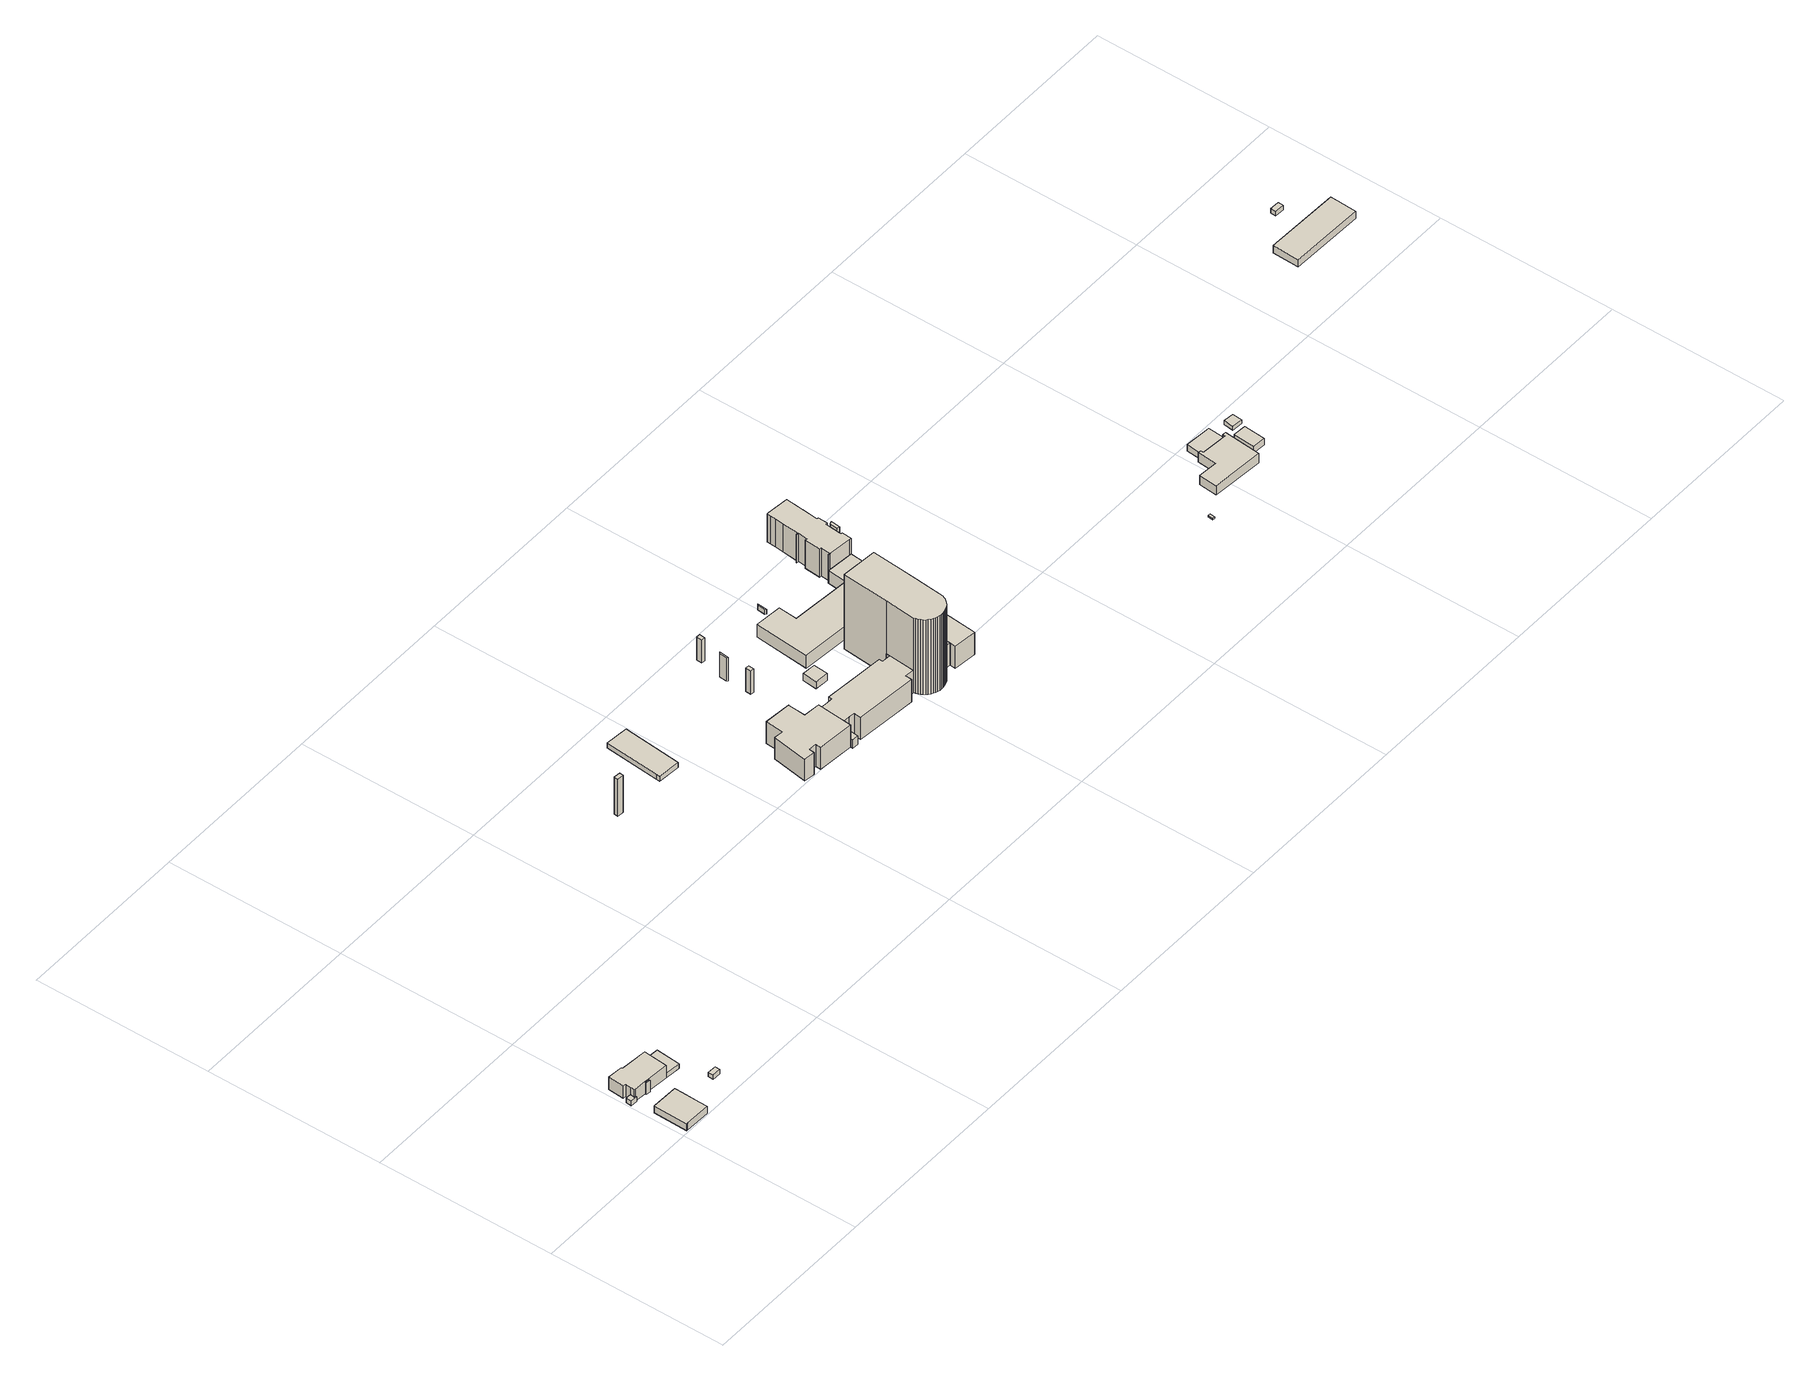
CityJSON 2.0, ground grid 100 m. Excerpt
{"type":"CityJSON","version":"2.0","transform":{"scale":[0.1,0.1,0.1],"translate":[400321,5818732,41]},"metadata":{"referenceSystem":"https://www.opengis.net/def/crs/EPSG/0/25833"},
"CityObjects":{
"building1":{"type":"Building","attributes":{"Gemeindeschluessel":"11000011","BezugspunktDach":"2200","function":"31001_2130","measuredHeight":4.33,"storeysAboveGround":1},"address":[{"country":"Germany","locality":"Berlin","thoroughfareNumber":"61","thoroughfareName":"Alt-Friedrichsfelde"}],"geometry":[{"type":"Solid","lod":"1","boundaries":[[[[0,1,2,3,4,5,6,7]],[[8,9,10,11,12,13,14,15]],[[8,15,7,6]],[[9,8,6,5]],[[10,9,5,4]],[[11,10,4,3]],[[12,11,3,2]],[[13,12,2,1]],[[14,13,1,0]],[[15,14,0,7]]]]}]},
"building2":{"type":"Building","attributes":{"Gemeindeschluessel":"11000011","function":"31001_2080"},"address":[{"country":"Germany","locality":"Berlin","thoroughfareNumber":"61 (1)","thoroughfareName":"Alt-Friedrichsfelde"}],"children":["building2-1","building2-2","building2-3"]},
"building2-1":{"type":"BuildingPart","attributes":{"BezugspunktDach":"2200","measuredHeight":7.73,"storeysAboveGround":2},"parents":["building2"],"geometry":[{"type":"MultiSurface","lod":"1","boundaries":[[[16,17,18,19,20,21,22,23,24,25,26,27]],[[28,29,30,31,32,33,34,35,36,37,38,39]],[[28,39,27,26]],[[29,28,26,25]],[[30,29,25,24]],[[31,30,24,23]],[[32,31,23,22]],[[33,32,22,21]],[[34,33,21,20],[40,41,42,43]],[[35,34,20,19]],[[44,45,46,19,18]],[[36,35,47,48]],[[49,44,48,50,37,36,18,17]],[[38,37,17,16]],[[39,38,16,27]],[[42,41,40,43]],[[48,47,46,45,44]],[[50,48,44,49]]]}]},
"building2-2":{"type":"BuildingPart","attributes":{"BezugspunktDach":"2200","measuredHeight":7.31,"storeysAboveGround":2},"parents":["building2"],"geometry":[{"type":"MultiSurface","lod":"1","boundaries":[[[51,43,42,52]],[[41,40,53,54]],[[41,54,52,42]],[[53,40,43,51]],[[54,53,51,52]],[[40,41,55,42,43]]]}]},
"building2-3":{"type":"BuildingPart","attributes":{"BezugspunktDach":"2200","measuredHeight":3,"storeysAboveGround":2},"parents":["building2"],"geometry":[{"type":"MultiSurface","lod":"1","boundaries":[[[56,45,44,49,57,58]],[[59,50,48,47,60,61]],[[59,61,58,57]],[[50,59,57,49]],[[60,47,45,56]],[[61,60,56,58]],[[50,49,44,48]],[[48,62,44,45,47]]]}]},
"building3":{"type":"Building","attributes":{"Gemeindeschluessel":"11000011","BezugspunktDach":"2200","function":"31001_2140","measuredHeight":2.75,"storeysAboveGround":1},"address":[{"country":"Germany","locality":"Berlin","thoroughfareNumber":"61 (2)","thoroughfareName":"Alt-Friedrichsfelde"}],"geometry":[{"type":"Solid","lod":"1","boundaries":[[[[63,64,65,66]],[[67,68,69,70]],[[67,70,66,65]],[[68,67,65,64]],[[69,68,64,63]],[[70,69,63,66]]]]}]},
"building4":{"type":"Building","attributes":{"Gemeindeschluessel":"11000011","BezugspunktDach":"2200","function":"31001_2520","measuredHeight":2.86,"storeysAboveGround":1},"address":[{"country":"Germany","locality":"Berlin","thoroughfareNumber":"61 (3)","thoroughfareName":"Alt-Friedrichsfelde"}],"geometry":[{"type":"Solid","lod":"1","boundaries":[[[[71,72,73,74]],[[75,76,77,78]],[[75,78,74,73]],[[76,75,73,72]],[[77,76,72,71]],[[78,77,71,74]]]]}]},
"building5":{"type":"Building","attributes":{"Gemeindeschluessel":"11000011","BezugspunktDach":"2200","function":"51009_1610","measuredHeight":23.47,"storeysAboveGround":0},"address":[{"country":"Germany","locality":"Berlin"}],"geometry":[{"type":"Solid","lod":"1","boundaries":[[[[79,80,81,82]],[[83,84,85,86]],[[83,86,82,81]],[[84,83,81,80]],[[85,84,80,79]],[[86,85,79,82]]]]}]},
"building6":{"type":"Building","attributes":{"Gemeindeschluessel":"11000011","BezugspunktDach":"2200","function":"31001_2700","measuredHeight":3.26,"storeysAboveGround":1},"address":[{"country":"Germany","locality":"Berlin","thoroughfareNumber":"105","thoroughfareName":"Gensinger Straße"}],"geometry":[{"type":"Solid","lod":"1","boundaries":[[[[87,88,89,90,91]],[[92,93,94,95,96]],[[92,96,91,90]],[[93,92,90,89]],[[94,93,89,88]],[[95,94,88,87]],[[96,95,87,91]]]]}]},
"building7":{"type":"Building","attributes":{"Gemeindeschluessel":"11000011","BezugspunktDach":"2200","function":"31001_2010","measuredHeight":13.94,"storeysAboveGround":2},"address":[{"country":"Germany","locality":"Berlin","thoroughfareNumber":"65D","thoroughfareName":"Alt-Friedrichsfelde"}],"geometry":[{"type":"Solid","lod":"1","boundaries":[[[[97,98,99,100,101,102,103,104,105,106,107,108,109,110,111,112]],[[113,114,115,116,117,118,119,120,121,122,123,124,125,126,127,128]],[[113,128,112,111]],[[114,113,111,110]],[[115,114,110,109]],[[116,115,109,108]],[[117,116,108,107]],[[118,117,107,106]],[[119,118,106,105]],[[120,119,105,104]],[[121,120,104,103]],[[122,121,103,102]],[[123,122,102,101]],[[124,123,101,100]],[[125,124,100,99]],[[126,125,99,98]],[[127,126,98,97]],[[128,127,97,112]]]]}]},
"building8":{"type":"Building","attributes":{"Gemeindeschluessel":"11000011","BezugspunktDach":"2200","function":"51009_1610","measuredHeight":5.56,"storeysAboveGround":0},"address":[{"country":"Germany","locality":"Berlin"}],"geometry":[{"type":"Solid","lod":"1","boundaries":[[[[129,130,131,132,133]],[[134,135,136,137,138]],[[134,138,133,132]],[[135,134,132,131]],[[136,135,131,130]],[[137,136,130,129]],[[138,137,129,133]]]]}]},
"building9":{"type":"Building","attributes":{"Gemeindeschluessel":"11000011","BezugspunktDach":"2200","function":"51009_1610","measuredHeight":14.89,"storeysAboveGround":0},"address":[{"country":"Germany","locality":"Berlin"}],"geometry":[{"type":"Solid","lod":"1","boundaries":[[[[139,140,141,142]],[[143,144,145,146]],[[143,146,142,141]],[[144,143,141,140]],[[145,144,140,139]],[[146,145,139,142]]]]}]},
"building10":{"type":"Building","attributes":{"Gemeindeschluessel":"11000011","BezugspunktDach":"2200","function":"51009_1610","measuredHeight":15.04,"storeysAboveGround":0},"address":[{"country":"Germany","locality":"Berlin"}],"geometry":[{"type":"Solid","lod":"1","boundaries":[[[[147,148,149,150]],[[151,152,153,154]],[[151,154,150,149]],[[152,151,149,148]],[[153,152,148,147]],[[154,153,147,150]]]]}]},
"building11":{"type":"Building","attributes":{"Gemeindeschluessel":"11000011","BezugspunktDach":"2200","function":"51009_1610","measuredHeight":14.73,"storeysAboveGround":0},"address":[{"country":"Germany","locality":"Berlin"}],"geometry":[{"type":"Solid","lod":"1","boundaries":[[[[155,156,157,158]],[[159,160,161,162]],[[159,162,158,157]],[[160,159,157,156]],[[161,160,156,155]],[[162,161,155,158]]]]}]},
"building12":{"type":"Building","attributes":{"Gemeindeschluessel":"11000011","BezugspunktDach":"2200","function":"31001_2054","measuredHeight":14.16,"storeysAboveGround":2},"address":[{"country":"Germany","locality":"Berlin","thoroughfareNumber":"65C","thoroughfareName":"Alt-Friedrichsfelde"}],"geometry":[{"type":"Solid","lod":"1","boundaries":[[[[163,164,165,166,167,168,169,170,171,172,173,174,175,176,104,103,102]],[[177,178,179,180,181,182,183,184,185,186,187,188,189,190,191,192,193]],[[177,193,102,103]],[[178,177,103,104]],[[179,178,104,176]],[[180,179,176,175]],[[181,180,175,174]],[[182,181,174,173]],[[183,182,173,172]],[[184,183,172,171]],[[185,184,171,170]],[[186,185,170,169]],[[187,186,169,168]],[[188,187,168,167]],[[189,188,167,166]],[[190,189,166,165]],[[191,190,165,164]],[[192,191,164,163]],[[193,192,163,102]]]]}]},
"building13":{"type":"Building","attributes":{"Gemeindeschluessel":"11000011","BezugspunktDach":"2200","function":"31001_2055","measuredHeight":4.75,"storeysAboveGround":2},"address":[{"country":"Germany","locality":"Berlin","thoroughfareNumber":"65C (1)","thoroughfareName":"Alt-Friedrichsfelde"}],"geometry":[{"type":"Solid","lod":"1","boundaries":[[[[194,195,196,197]],[[198,199,200,201]],[[198,201,197,196]],[[199,198,196,195]],[[200,199,195,194]],[[201,200,194,197]]]]}]},
"building14":{"type":"Building","attributes":{"Gemeindeschluessel":"11000011","BezugspunktDach":"2200","function":"31001_1010","measuredHeight":47.45,"storeysAboveGround":14},"address":[{"country":"Germany","locality":"Berlin","thoroughfareNumber":"65A, 65B","thoroughfareName":"Alt-Friedrichsfelde"}],"geometry":[{"type":"Solid","lod":"1","boundaries":[[[[202,203,204,205,206,207,208,209,210,211,212,213,214,215,216,217,218,219,220,221,222,223,224,225,226,227,228,229]],[[230,231,232,233,234,235,236,237,238,239,240,241,242,243,244,245,246,247,248,249,250,251,252,253,254,255,256,257]],[[230,257,229,228]],[[231,230,228,227]],[[232,231,227,226]],[[233,232,226,225]],[[234,233,225,224]],[[235,234,224,223]],[[236,235,223,222]],[[237,236,222,221]],[[238,237,221,220]],[[239,238,220,219]],[[240,239,219,218]],[[241,240,218,217]],[[242,241,217,216]],[[243,242,216,215]],[[244,243,215,214]],[[245,244,214,213]],[[246,245,213,212]],[[247,246,212,211]],[[248,247,211,210]],[[249,248,210,209]],[[250,249,209,208]],[[251,250,208,207]],[[252,251,207,206]],[[253,252,206,205]],[[254,253,205,204]],[[255,254,204,203]],[[256,255,203,202]],[[257,256,202,229]]]]}]},
"building15":{"type":"Building","attributes":{"Gemeindeschluessel":"11000011","BezugspunktDach":"2200","function":"51009_1610","measuredHeight":3,"storeysAboveGround":0},"address":[{"country":"Germany","locality":"Berlin"}],"geometry":[{"type":"Solid","lod":"1","boundaries":[[[[258,259,260,261]],[[262,263,264,265]],[[262,265,261,260]],[[263,262,260,259]],[[264,263,259,258]],[[265,264,258,261]]]]}]},
"building16":{"type":"Building","attributes":{"Gemeindeschluessel":"11000011","BezugspunktDach":"2200","function":"51009_1610","measuredHeight":13.89,"storeysAboveGround":0},"address":[{"country":"Germany","locality":"Berlin"}],"geometry":[{"type":"Solid","lod":"1","boundaries":[[[[266,267,268,269]],[[270,271,272,273]],[[270,273,269,268]],[[271,270,268,267]],[[272,271,267,266]],[[273,272,266,269]]]]}]},
"building17":{"type":"Building","attributes":{"Gemeindeschluessel":"11000011","BezugspunktDach":"2200","function":"31001_2010","measuredHeight":8.16,"storeysAboveGround":2},"address":[{"country":"Germany","locality":"Berlin","thoroughfareNumber":"83","thoroughfareName":"Gensinger Straße"}],"geometry":[{"type":"Solid","lod":"1","boundaries":[[[[274,275,276,277,278,279,280,281,282,283]],[[284,285,286,287,288,289,290,291,292,293]],[[284,293,283,282]],[[285,284,282,281]],[[286,285,281,280]],[[287,286,280,279]],[[288,287,279,278]],[[289,288,278,277]],[[290,289,277,276]],[[291,290,276,275]],[[292,291,275,274]],[[293,292,274,283]]]]}]},
"building18":{"type":"Building","attributes":{"Gemeindeschluessel":"11000011","BezugspunktDach":"2200","function":"31001_2010","measuredHeight":14.07,"storeysAboveGround":2},"address":[{"country":"Germany","locality":"Berlin","thoroughfareNumber":"65","thoroughfareName":"Alt-Friedrichsfelde"}],"geometry":[{"type":"Solid","lod":"1","boundaries":[[[[269,268,267,266,294,295,296,297,298,299,300,301,302]],[[303,304,305,306,307,308,309,310,311,312,313,314,315]],[[303,315,302,301]],[[304,303,301,300]],[[305,304,300,299]],[[306,305,299,298]],[[307,306,298,297]],[[308,307,297,296]],[[309,308,296,295]],[[310,309,295,294]],[[311,310,294,266]],[[312,311,266,267]],[[313,312,267,268]],[[314,313,268,269]],[[315,314,269,302]]]]}]},
"building19":{"type":"Building","attributes":{"Gemeindeschluessel":"11000011","BezugspunktDach":"2200","function":"31001_1010","measuredHeight":18.62,"storeysAboveGround":6},"address":[{"country":"Germany","locality":"Berlin","thoroughfareNumber":"59, 61","thoroughfareName":"Gensinger Straße"}],"geometry":[{"type":"Solid","lod":"1","boundaries":[[[[316,317,318,319,320,321,322,323,324,325,326,327,328,329,330,331,332,333,334,335,336,337,338,339,340,341,342,343,344,345,346,347,348,349]],[[350,351,352,353,354,355,356,357,358,359,360,361,362,363,364,365,366,367,368,369,370,371,372,373,374,375,376,377,378,379,380,381,382,383]],[[350,383,349,348]],[[351,350,348,347]],[[352,351,347,346]],[[353,352,346,345]],[[354,353,345,344]],[[355,354,344,343]],[[356,355,343,342]],[[357,356,342,341]],[[358,357,341,340]],[[359,358,340,339]],[[360,359,339,338]],[[361,360,338,337]],[[362,361,337,336]],[[363,362,336,335]],[[364,363,335,334]],[[365,364,334,333]],[[366,365,333,332]],[[367,366,332,331]],[[368,367,331,330]],[[369,368,330,329]],[[370,369,329,328]],[[371,370,328,327]],[[372,371,327,326]],[[373,372,326,325]],[[374,373,325,324]],[[375,374,324,323]],[[376,375,323,322]],[[377,376,322,321]],[[378,377,321,320]],[[379,378,320,319]],[[380,379,319,318]],[[381,380,318,317]],[[382,381,317,316]],[[383,382,316,349]]]]}]},
"building20":{"type":"Building","attributes":{"Gemeindeschluessel":"11000011","BezugspunktDach":"2200","function":"51009_1610","measuredHeight":19.43,"storeysAboveGround":0},"address":[{"country":"Germany","locality":"Berlin"}],"geometry":[{"type":"Solid","lod":"1","boundaries":[[[[384,385,386,387]],[[388,389,390,391]],[[388,391,387,386]],[[389,388,386,385]],[[390,389,385,384]],[[391,390,384,387]]]]}]},
"building21":{"type":"Building","attributes":{"Gemeindeschluessel":"11000010","BezugspunktDach":"2200","function":"31001_2523","measuredHeight":0.971,"storeysAboveGround":1},"address":[{"country":"Germany","locality":"Berlin","thoroughfareNumber":"64 (3)","thoroughfareName":"Alt-Friedrichsfelde"}],"geometry":[{"type":"Solid","lod":"1","boundaries":[[[[392,393,394,395]],[[396,397,398,399]],[[396,399,395,394]],[[397,396,394,393]],[[398,397,393,392]],[[399,398,392,395]]]]}]},
"building22":{"type":"Building","attributes":{"Gemeindeschluessel":"11000010","BezugspunktDach":"2200","function":"51009_1610","measuredHeight":5.93,"storeysAboveGround":0},"address":[{"country":"Germany","locality":"Berlin"}],"geometry":[{"type":"Solid","lod":"1","boundaries":[[[[400,401,402,403,404,405,406,407,408,409]],[[410,411,412,413,414,415,416,417,418,419]],[[410,419,409,408]],[[411,410,408,407]],[[412,411,407,406]],[[413,412,406,405]],[[414,413,405,404]],[[415,414,404,403]],[[416,415,403,402]],[[417,416,402,401]],[[418,417,401,400]],[[419,418,400,409]]]]}]},
"building23":{"type":"Building","attributes":{"Gemeindeschluessel":"11000010","BezugspunktDach":"2200","function":"31001_2130","measuredHeight":4.01,"storeysAboveGround":1},"address":[{"country":"Germany","locality":"Berlin","thoroughfareNumber":"64","thoroughfareName":"Alt-Friedrichsfelde"}],"geometry":[{"type":"Solid","lod":"1","boundaries":[[[[420,421,422,423,424,425]],[[426,427,428,429,430,431]],[[426,431,425,424]],[[427,426,424,423]],[[428,427,423,422]],[[429,428,422,421]],[[430,429,421,420]],[[431,430,420,425]]]]}]},
"building24":{"type":"Building","attributes":{"Gemeindeschluessel":"11000010","BezugspunktDach":"2200","function":"31001_2000","measuredHeight":4.21,"storeysAboveGround":1},"address":[{"country":"Germany","locality":"Berlin","thoroughfareNumber":"64 (1)","thoroughfareName":"Alt-Friedrichsfelde"}],"geometry":[{"type":"Solid","lod":"1","boundaries":[[[[432,433,434,435]],[[436,437,438,439]],[[436,439,435,434]],[[437,436,434,433]],[[438,437,433,432]],[[439,438,432,435]]]]}]},
"building25":{"type":"Building","attributes":{"Gemeindeschluessel":"11000010","BezugspunktDach":"2200","function":"31001_2000","measuredHeight":2.47,"storeysAboveGround":1},"address":[{"country":"Germany","locality":"Berlin","thoroughfareNumber":"64 (2)","thoroughfareName":"Alt-Friedrichsfelde"}],"geometry":[{"type":"Solid","lod":"1","boundaries":[[[[440,441,442,443]],[[444,445,446,447]],[[444,447,443,442]],[[445,444,442,441]],[[446,445,441,440]],[[447,446,440,443]]]]}]},
"building26":{"type":"Building","attributes":{"Gemeindeschluessel":"11000010","BezugspunktDach":"2200","function":"31001_2100","measuredHeight":4.58,"storeysAboveGround":1},"address":[{"country":"Germany","locality":"Berlin","thoroughfareNumber":"63","thoroughfareName":"Alt-Friedrichsfelde"}],"geometry":[{"type":"Solid","lod":"1","boundaries":[[[[448,449,450,451]],[[452,453,454,455]],[[452,455,451,450]],[[453,452,450,449]],[[454,453,449,448]],[[455,454,448,451]]]]}]},
"building27":{"type":"Building","attributes":{"Gemeindeschluessel":"11000010","BezugspunktDach":"2200","function":"31001_2000","measuredHeight":2.99,"storeysAboveGround":1},"address":[{"country":"Germany","locality":"Berlin","thoroughfareNumber":"63A (2)","thoroughfareName":"Alt-Friedrichsfelde"}],"geometry":[{"type":"Solid","lod":"1","boundaries":[[[[456,457,458,459]],[[460,461,462,463]],[[460,463,459,458]],[[461,460,458,457]],[[462,461,457,456]],[[463,462,456,459]]]]}]}
},
"vertices":[
[38,6,52],[180,3,52],[181,48,52],[183,151,52],[184,195,52],[42,198,52],[35,198,52],[31,6,52],[35,198,8],[42,198,8],[184,195,8],[183,151,8],[181,48,8],[180,3,8],[38,6,8],[31,6,8],
[42,370,84],[39,340,84],[37,317,84],[45,316,84],[110,311,84],[136,308,84],[255,298,84],[267,435,84],[116,447,84],[116,455,84],[32,462,84],[25,372,84],[32,462,6],[116,455,6],[116,447,6],[267,435,6],[255,298,6],[136,308,6],[110,311,6],[45,316,6],[37,317,6],[39,340,6],[42,370,6],[25,372,6],[136,308,7],[110,311,7],[110,311,80],[136,308,80],[37,317,38],[45,316,38],[45,316,23],[45,316,8],[37,317,8],[39,340,38],[39,340,8],
[135,300,80],[109,302,80],[135,300,7],[109,302,7],[110,311,41],
[44,308,38],[9,342,38],[7,311,38],[9,342,8],[44,308,8],[7,311,8],[37,317,20],
[341,291,35],[352,427,35],[267,435,35],[255,298,35],[267,435,7],[352,427,7],[341,291,7],[255,298,7],
[424,118,37],[425,146,37],[377,149,37],[377,119,37],[377,149,9],[425,146,9],[424,118,9],[377,119,9],
[1499,1512,292],[1501,1534,292],[1465,1537,292],[1463,1515,292],[1465,1537,57],[1501,1534,57],[1499,1512,57],[1463,1515,57],
[1894,1497,86],[1925,1824,86],[1799,1836,86],[1770,1525,86],[1769,1508,86],[1770,1525,54],[1799,1836,54],[1925,1824,54],[1894,1497,54],[1769,1508,54],
[2276,1000,151],[2279,1031,151],[2324,1027,151],[2322,997,151],[2525,979,151],[2528,1019,151],[2531,1049,151],[2540,1159,151],[2542,1179,151],[2448,1187,151],[2456,1286,151],[2456,1287,151],[2306,1300,151],[2298,1200,151],[2247,1205,151],[2215,1006,151],[2247,1205,12],[2298,1200,12],[2306,1300,12],[2456,1287,12],[2456,1286,12],[2448,1187,12],[2542,1179,12],[2540,1159,12],[2531,1049,12],[2528,1019,12],[2525,979,12],[2322,997,12],[2324,1027,12],[2279,1031,12],[2276,1000,12],[2215,1006,12],
[2559,963,66],[2564,1016,66],[2528,1019,66],[2525,979,66],[2524,966,66],[2525,979,11],[2528,1019,11],[2564,1016,11],[2559,963,11],[2524,966,11],
[2496,1521,216],[2498,1552,216],[2479,1554,216],[2476,1523,216],[2479,1554,67],[2498,1552,67],[2496,1521,67],[2476,1523,67],
[2485,1660,216],[2490,1716,216],[2482,1709,216],[2479,1668,216],[2482,1709,66],[2490,1716,66],[2485,1660,66],[2479,1668,66],
[2522,1827,216],[2525,1858,216],[2505,1860,216],[2503,1829,216],[2505,1860,69],[2525,1858,69],[2522,1827,69],[2503,1829,69],
[2564,1016,151],[2597,1013,151],[2594,973,151],[2938,943,151],[2941,978,151],[2991,973,151],[3005,1139,151],[3002,1140,151],[3001,1120,151],[2954,1124,151],[2955,1144,151],[2611,1174,151],[2610,1154,151],[2576,1156,151],[2531,1049,10],[2540,1159,10],[2576,1156,10],[2610,1154,10],[2611,1174,10],[2955,1144,10],[2954,1124,10],[3001,1120,10],[3002,1140,10],[3005,1139,10],[2991,973,10],[2941,978,10],[2938,943,10],[2594,973,10],[2597,1013,10],[2564,1016,10],[2528,1019,10],
[2762,1298,116],[2769,1380,116],[2693,1386,116],[2686,1305,116],[2693,1386,72],[2769,1380,72],[2762,1298,72],[2686,1305,72],
[2994,961,486],[2997,950,486],[3002,939,486],[3008,929,486],[3016,919,486],[3024,911,486],[3033,903,486],[3044,897,486],[3054,892,486],[3066,888,486],[3078,885,486],[3090,884,486],[3102,885,486],[3113,887,486],[3125,890,486],[3136,894,486],[3147,900,486],[3156,907,486],[3165,915,486],[3173,924,486],[3180,934,486],[3185,945,486],[3190,956,486],[3205,1122,486],[3228,1386,486],[3027,1403,486],[3005,1139,486],[2991,973,486],[3005,1139,12],[3027,1403,12],[3228,1386,12],[3205,1122,12],[3190,956,12],[3185,945,12],[3180,934,12],[3173,924,12],[3165,915,12],[3156,907,12],[3147,900,12],[3136,894,12],[3125,890,12],[3113,887,12],[3102,885,12],[3090,884,12],[3078,885,12],[3066,888,12],[3054,892,12],[3044,897,12],[3033,903,12],[3024,911,12],[3016,919,12],[3008,929,12],[3002,939,12],[2997,950,12],[2994,961,12],[2991,973,12],
[2948,1795,97],[2952,1850,97],[2945,1845,97],[2941,1800,97],[2945,1845,67],[2952,1850,67],[2948,1795,67],[2941,1800,67],
[3240,952,151],[3244,1003,151],[3196,1006,151],[3192,956,151],[3196,1006,12],[3244,1003,12],[3240,952,12],[3192,956,12],
[3027,1403,152],[3228,1386,152],[3406,1370,152],[3433,1677,152],[3283,1691,152],[3273,1584,152],[2936,1613,152],[2945,1719,152],[2795,1733,152],[2769,1425,152],[2795,1733,70],[2945,1719,70],[2936,1613,70],[3273,1584,70],[3283,1691,70],[3433,1677,70],[3406,1370,70],[3228,1386,70],[3027,1403,70],[2769,1425,70],
[3237,918,151],[3367,907,151],[3384,1107,151],[3254,1118,151],[3252,1098,151],[3205,1102,151],[3206,1122,151],[3205,1122,151],[3190,956,151],[3205,1122,11],[3206,1122,11],[3205,1102,11],[3252,1098,11],[3254,1118,11],[3384,1107,11],[3367,907,11],[3237,918,11],[3240,952,11],[3244,1003,11],[3196,1006,11],[3192,956,11],[3190,956,11],
[3283,1691,252],[3293,1690,252],[3423,1678,252],[3433,1677,252],[3437,1731,252],[3427,1732,252],[3430,1760,252],[3433,1800,252],[3436,1827,252],[3446,1827,252],[3450,1881,252],[3440,1882,252],[3448,1972,252],[3449,1975,252],[3451,2007,252],[3453,2022,252],[3455,2050,252],[3457,2072,252],[3338,2084,252],[3327,2084,252],[3325,2062,252],[3323,2033,252],[3318,1984,252],[3310,1894,252],[3299,1895,252],[3299,1890,252],[3310,1889,252],[3306,1836,252],[3295,1837,252],[3288,1747,252],[3298,1746,252],[3294,1693,252],[3282,1694,252],[3282,1691,252],[3282,1694,73],[3294,1693,73],[3298,1746,73],[3288,1747,73],[3295,1837,73],[3306,1836,73],[3310,1889,73],[3299,1890,73],[3299,1895,73],[3310,1894,73],[3318,1984,73],[3323,2033,73],[3325,2062,73],[3327,2084,73],[3338,2084,73],[3457,2072,73],[3455,2050,73],[3453,2022,73],[3451,2007,73],[3449,1975,73],[3448,1972,73],[3440,1882,73],[3450,1881,73],[3446,1827,73],[3436,1827,73],[3433,1800,73],[3430,1760,73],[3427,1732,73],[3437,1731,73],[3433,1677,73],[3423,1678,73],[3293,1690,73],[3283,1691,73],[3282,1691,73],
[3444,1753,273],[3449,1805,273],[3433,1800,273],[3430,1760,273],[3433,1800,78],[3449,1805,78],[3444,1753,78],[3430,1760,78],
[4770,591,16],[4773,620,16],[4758,621,16],[4755,592,16],[4758,621,6],[4773,620,6],[4770,591,6],[4755,592,6],
[5192,661,60],[5210,869,60],[5192,871,60],[5191,856,60],[5042,868,60],[5043,884,60],[5026,886,60],[5018,778,60],[4910,787,60],[4901,685,60],[4910,787,1],[5018,778,1],[5026,886,1],[5043,884,1],[5042,868,1],[5191,856,1],[5192,871,1],[5210,869,1],[5192,661,1],[4901,685,1],
[5191,856,45],[5192,871,45],[5198,957,45],[5050,969,45],[5043,884,45],[5042,868,45],[5043,884,5],[5050,969,5],[5198,957,5],[5192,871,5],[5191,856,5],[5042,868,5],
[5300,712,45],[5309,833,45],[5238,839,45],[5228,719,45],[5238,839,3],[5309,833,3],[5300,712,3],[5228,719,3],
[5347,880,32],[5351,935,32],[5292,941,32],[5287,885,32],[5292,941,7],[5351,935,7],[5347,880,7],[5287,885,7],
[6696,1257,126],[6701,1407,126],[6281,1419,126],[6276,1269,126],[6281,1419,80],[6701,1407,80],[6696,1257,80],[6276,1269,80],
[6521,1546,128],[6522,1576,128],[6469,1578,128],[6468,1548,128],[6469,1578,99],[6522,1576,99],[6521,1546,99],[6468,1548,99]
]}
